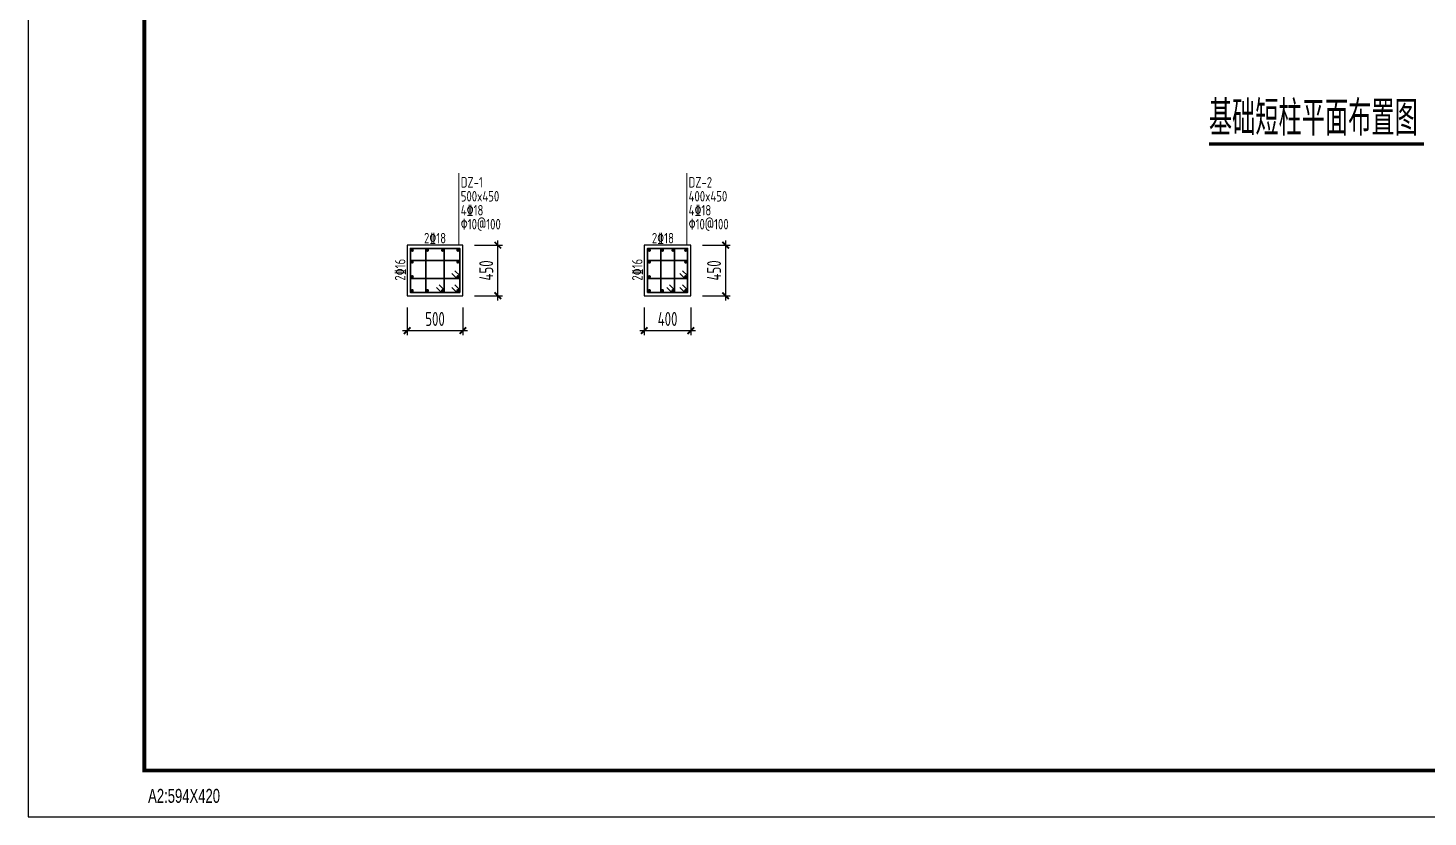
# Model space of a CAD drawing. Extents: x -544850 to 241437, y -10347 to 32059.
# Drawn here: x -327537 to -297441, y -10347 to 6616 of the extents above; entities that cross this region are included whole.
import ezdxf
from ezdxf.enums import TextEntityAlignment as Align

# ---------------------------------------------------------------- set-up
doc = ezdxf.new("R2010")
doc.units = 0
doc.header["$LTSCALE"] = 1000
doc.layers.get('0').update_dxf_attribs({"linetype": 'CONTINUOUS'})
doc.layers.get('Defpoints').update_dxf_attribs({"linetype": 'CONTINUOUS'})
for name, color, linetype in [('COLU_DIM', 3, 'CONTINUOUS'), ('DIM_SYMB', 3, 'CONTINUOUS'), ('PUB_TEXT', 7, 'CONTINUOUS'), ('图框(锁住)', 7, 'CONTINUOUS')]:
    doc.layers.add(name, color=color, linetype=linetype)
for name, color, linetype, lineweight in [('柱原位标注', 7, 'CONTINUOUS', 18), ('柱平法截面', 2, 'CONTINUOUS', 25), ('柱平法箍筋', 14, 'CONTINUOUS', 35), ('柱平法纵筋', 14, 'CONTINUOUS', 25), ('柱集中标注', 2, 'CONTINUOUS', 18)]:
    doc.layers.add(name, color=color, linetype=linetype, lineweight=lineweight)
doc.styles.add('PkpmHz', font='Pkpmeng', dxfattribs={"width": 0.7, "bigfont": 'hztxt'})
doc.styles.add('TSSD_Dimension', font='tssdeng.shx', dxfattribs={"width": 0.7, "bigfont": 'hztxt.shx'})
doc.styles.add('天和', font='天和字符.shx', dxfattribs={"width": 0.7, "bigfont": '天和汉字.shx'})
doc.dimstyles.new('TSSD_50_100', dxfattribs={"dimtxt": 300, "dimasz": 100, "dimexe": 100, "dimexo": 250, "dimgap": 100, "dimtad": 1, "dimdec": 0, "dimlfac": 0.5, "dimzin": 0, "dimdsep": 46, "dimtxsty": 'TSSD_Dimension', "dimblk": 'ARCHTICK', "dimcen": 0, "dimdle": 100, "dimclrt": 7, "dimadec": 0, "dimazin": 0, "dimtfac": 1, "dimtdec": 0, "dimtix": 1, "dimtmove": 2, "dimatfit": 3, "dimldrblk": 'ARCHTICK', "dimfxl": 0, "dimtolj": 1, "dimtzin": 0, "dimarcsym": 0})

# ---------------------------------------------------------------- blocks, each defined once
blk = doc.blocks.new('_ArchTick')
at = {"color": 0, "linetype": 'ByBlock', "const_width": 0.4}
blk.add_lwpolyline([(-0.71, -0.71), (0.71, 0.71)], dxfattribs=at)
blk = doc.blocks.new('*D291')
at = {"layer": 'COLU_DIM', "color": 0, "lineweight": -2, "transparency": 16777216}
for p, q in [((-317937, 1947), (-317337, 1947)), ((-317437, 760), (-317437, 2047)), ((-317937, 860), (-317337, 860))]:
    blk.add_line(p, q, dxfattribs=at)
at = {"layer": 'Defpoints', "color": 0, "transparency": 16777216}
for p in [(-318187, 1947), (-317437, 1947), (-318187, 860)]:
    blk.add_point(p, dxfattribs=at)
at = {"layer": 'COLU_DIM', "color": 0, "lineweight": -2, "transparency": 16777216, "xscale": 100, "yscale": 100, "zscale": 100}
for p, rotation in [((-317437, 1947), 90), ((-317437, 860), 270)]:
    blk.add_blockref('_ArchTick', p, dxfattribs=dict(at, rotation=rotation))
at = {"layer": 'COLU_DIM', "color": 7, "transparency": 16777216, "insert": (-317687, 1403), "char_height": 300, "attachment_point": 5, "rotation": 90, "style": 'TSSD_Dimension'}
blk.add_mtext('\\A1;450', dxfattribs=at)
blk = doc.blocks.new('*D292')
at = {"layer": 'COLU_DIM', "color": 0, "lineweight": -2, "transparency": 16777216}
for p, q in [((-319387, 610), (-319387, 10)), ((-318187, 610), (-318187, 10)), ((-319487, 110), (-318087, 110))]:
    blk.add_line(p, q, dxfattribs=at)
at = {"layer": 'Defpoints', "color": 0, "transparency": 16777216}
for p in [(-319387, 860), (-318187, 860), (-318187, 110)]:
    blk.add_point(p, dxfattribs=at)
at = {"layer": 'COLU_DIM', "color": 0, "lineweight": -2, "transparency": 16777216, "xscale": 100, "yscale": 100, "zscale": 100, "rotation": 180}
blk.add_blockref('_ArchTick', (-319387, 110), dxfattribs=at)
at = {"layer": 'COLU_DIM', "color": 0, "lineweight": -2, "transparency": 16777216, "xscale": 100, "yscale": 100, "zscale": 100}
blk.add_blockref('_ArchTick', (-318187, 110), dxfattribs=at)
at = {"layer": 'COLU_DIM', "color": 7, "transparency": 16777216, "insert": (-318787, 360), "char_height": 300, "attachment_point": 5, "style": 'TSSD_Dimension'}
blk.add_mtext('\\A1;500', dxfattribs=at)
blk = doc.blocks.new('*D293')
at = {"layer": 'COLU_DIM', "color": 0, "lineweight": -2, "transparency": 16777216}
for p, q in [((-313039, 1947), (-312439, 1947)), ((-312539, 760), (-312539, 2047)), ((-313039, 860), (-312439, 860))]:
    blk.add_line(p, q, dxfattribs=at)
at = {"layer": 'Defpoints', "color": 0, "transparency": 16777216}
for p in [(-313289, 1947), (-312539, 1947), (-313289, 860)]:
    blk.add_point(p, dxfattribs=at)
at = {"layer": 'COLU_DIM', "color": 0, "lineweight": -2, "transparency": 16777216, "xscale": 100, "yscale": 100, "zscale": 100}
for p, rotation in [((-312539, 1947), 90), ((-312539, 860), 270)]:
    blk.add_blockref('_ArchTick', p, dxfattribs=dict(at, rotation=rotation))
at = {"layer": 'COLU_DIM', "color": 7, "transparency": 16777216, "insert": (-312789, 1403), "char_height": 300, "attachment_point": 5, "rotation": 90, "style": 'TSSD_Dimension'}
blk.add_mtext('\\A1;450', dxfattribs=at)
blk = doc.blocks.new('*D294')
at = {"layer": 'COLU_DIM', "color": 0, "lineweight": -2, "transparency": 16777216}
for p, q in [((-314288, 610), (-314288, 10)), ((-313289, 610), (-313289, 10)), ((-314388, 110), (-313189, 110))]:
    blk.add_line(p, q, dxfattribs=at)
at = {"layer": 'Defpoints', "color": 0, "transparency": 16777216}
for p in [(-314288, 860), (-313289, 860), (-313289, 110)]:
    blk.add_point(p, dxfattribs=at)
at = {"layer": 'COLU_DIM', "color": 0, "lineweight": -2, "transparency": 16777216, "xscale": 100, "yscale": 100, "zscale": 100, "rotation": 180}
blk.add_blockref('_ArchTick', (-314288, 110), dxfattribs=at)
at = {"layer": 'COLU_DIM', "color": 0, "lineweight": -2, "transparency": 16777216, "xscale": 100, "yscale": 100, "zscale": 100}
blk.add_blockref('_ArchTick', (-313289, 110), dxfattribs=at)
at = {"layer": 'COLU_DIM', "color": 7, "transparency": 16777216, "insert": (-313788, 360), "char_height": 300, "attachment_point": 5, "style": 'TSSD_Dimension'}
blk.add_mtext('\\A1;400', dxfattribs=at)
blk = doc.blocks.new('FDTERTER')
at = {"layer": '图框(锁住)', "color": 3, "linetype": 'Continuous'}
for p, q in [((-15, 41988), (-15, -12)), ((-15, -12), (59385, -12))]:
    blk.add_line(p, q, dxfattribs=at)
at = {"layer": '图框(锁住)', "linetype": 'Continuous', "const_width": 80}
blk.add_lwpolyline([(58385, 39888), (58385, 40988), (2485, 40988), (2485, 988), (58385, 988)], close=True, dxfattribs=at)
at = {"layer": '图框(锁住)', "color": 3, "linetype": 'Continuous', "style": '天和', "width": 0.7}
blk.add_text('A2:594X420', height=300, dxfattribs=at).set_placement((2567, 292))

msp = doc.modelspace()

# ---------------------------------------------------------------- linework, layer by layer
at = {"layer": 'DIM_SYMB', "const_width": 70, "elevation": -400}
msp.add_lwpolyline([(-302151.4, 4124.5), (-297529.4, 4124.5)], dxfattribs=at)
at = {"layer": '柱平法截面', "linetype": 'Continuous'}
for points in [[(-319386.7, 859.8), (-318186.7, 859.8), (-318186.7, 1946.6), (-319386.7, 1946.6)], [(-314288.1, 859.8), (-313288.5, 859.8), (-313288.5, 1946.6), (-314288.1, 1946.6)]]:
    msp.add_lwpolyline(points, close=True, dxfattribs=at)
at = {"layer": '柱平法箍筋', "ltscale": 200}
for points in [[(-318422.8, 1035.9), (-318316.7, 929.8), (-318256.7, 929.8), (-318256.7, 989.8), (-318256.7, 929.8), (-318256.7, 1876.6), (-319316.7, 1876.6), (-319316.7, 929.8), (-318316.7, 929.8), (-318256.7, 929.8), (-318256.7, 989.8), (-318362.8, 1095.9)], [(-318754.8, 1035.9), (-318648.7, 929.8), (-318588.7, 929.8), (-318588.7, 989.8), (-318588.7, 929.8), (-318588.7, 1876.6), (-318984.7, 1876.6), (-318984.7, 929.8), (-318648.7, 929.8), (-318588.7, 929.8), (-318588.7, 989.8), (-318694.8, 1095.9)], [(-313524.6, 1035.9), (-313418.5, 929.8), (-313358.5, 929.8), (-313358.5, 989.8), (-313358.5, 929.8), (-313358.5, 1876.6), (-314218.1, 1876.6), (-314218.1, 929.8), (-313418.5, 929.8), (-313358.5, 929.8), (-313358.5, 989.8), (-313464.6, 1095.9)], [(-313804, 1035.9), (-313697.9, 929.8), (-313637.9, 929.8), (-313637.9, 989.8), (-313637.9, 929.8), (-313637.9, 1876.6), (-313932.2, 1876.6), (-313932.2, 929.8), (-313697.9, 929.8), (-313637.9, 929.8), (-313637.9, 989.8), (-313744, 1095.9)], [(-318422.8, 1338.5), (-318316.7, 1232.5), (-318256.7, 1232.5), (-318256.7, 1292.5), (-318256.7, 1232.5), (-318256.7, 1620.6), (-319316.7, 1620.6), (-319316.7, 1232.5), (-318316.7, 1232.5), (-318256.7, 1232.5), (-318256.7, 1292.5), (-318362.8, 1398.5)], [(-313524.6, 1338.5), (-313418.5, 1232.5), (-313358.5, 1232.5), (-313358.5, 1292.5), (-313358.5, 1232.5), (-313358.5, 1620.6), (-314218.1, 1620.6), (-314218.1, 1232.5), (-313418.5, 1232.5), (-313358.5, 1232.5), (-313358.5, 1292.5), (-313464.6, 1398.5)]]:
    msp.add_lwpolyline(points, dxfattribs=at)
at = {"layer": '柱平法纵筋', "ltscale": 200, "const_width": 35}
for points in [[(-319260.2, 1837.6, 1), (-319295.2, 1837.6, 1)], [(-318932.9, 1837.6, 1), (-318967.9, 1837.6, 1)], [(-318605.5, 1837.6, 1), (-318640.5, 1837.6, 1)], [(-318278.2, 1837.6, 1), (-318313.2, 1837.6, 1)], [(-314161.6, 1837.6, 1), (-314196.6, 1837.6, 1)], [(-313880.3, 1837.6, 1), (-313915.3, 1837.6, 1)], [(-313654.7, 1837.6, 1), (-313689.7, 1837.6, 1)], [(-313380, 1837.6, 1), (-313415, 1837.6, 1)], [(-319260.2, 1585.1, 1), (-319295.2, 1585.1, 1)], [(-318278.2, 1585.1, 1), (-318313.2, 1585.1, 1)], [(-314161.6, 1585.1, 1), (-314196.6, 1585.1, 1)], [(-313380, 1585.1, 1), (-313415, 1585.1, 1)], [(-319260.2, 1268, 1), (-319295.2, 1268, 1)], [(-318278.2, 1268, 1), (-318313.2, 1268, 1)], [(-314161.6, 1268, 1), (-314196.6, 1268, 1)], [(-313380, 1268, 1), (-313415, 1268, 1)], [(-319260.2, 968.8, 1), (-319295.2, 968.8, 1)], [(-318932.9, 968.8, 1), (-318967.9, 968.8, 1)], [(-318605.5, 968.8, 1), (-318640.5, 968.8, 1)], [(-318278.2, 968.8, 1), (-318313.2, 968.8, 1)], [(-314161.6, 968.8, 1), (-314196.6, 968.8, 1)], [(-313880.3, 968.8, 1), (-313915.3, 968.8, 1)], [(-313654.7, 968.8, 1), (-313689.7, 968.8, 1)], [(-313380, 968.8, 1), (-313415, 968.8, 1)]]:
    msp.add_lwpolyline(points, format="xyb", close=True, dxfattribs=at)
at = {"layer": '柱集中标注', "ltscale": 200}
for p, q in [((-318274.2, 1946.6), (-318274.2, 3496.6)), ((-313376, 1946.6), (-313376, 3496.6))]:
    msp.add_line(p, q, dxfattribs=at)

# ---------------------------------------------------------------- block references
at = {"linetype": 'Continuous'}
msp.add_blockref('FDTERTER', (-327521.9, -10334.8), dxfattribs=at)

# ---------------------------------------------------------------- texts
at = {"layer": 'PUB_TEXT', "style": '天和', "width": 0.7}
msp.add_text('基础短柱平面布置图', height=750.42, dxfattribs=at).set_placement((-302151.4, 4303.2, -525.1))
at = {"layer": '柱原位标注', "style": 'PkpmHz', "width": 0.78}
for s, rotation, p in [('2%%13218', 0, (-318786.7, 1985.4)), ('2%%13218', 0, (-313888.5, 1985.4)), ('2%%13216', 90, (-319425.5, 1418.7)), ('2%%13216', 90, (-314326.8, 1418.7))]:
    msp.add_text(s, height=225, rotation=rotation, dxfattribs=at).set_placement(p, align=Align.CENTER)
at = {"layer": '柱集中标注', "style": 'PkpmHz', "width": 0.78}
for s, p in [('DZ-1', (-318234.3, 3185.4)), ('DZ-2', (-313336.2, 3185.4)), ('500x450', (-318234.3, 2885.4)), ('400x450', (-313336.2, 2885.4)), ('4%%13218', (-318234.3, 2585.4)), ('4%%13218', (-313336.2, 2585.4)), ('%%13010@100', (-318234.3, 2285.4)), ('%%13010@100', (-313336.2, 2285.4))]:
    msp.add_text(s, height=225, dxfattribs=at).set_placement(p)

# ---------------------------------------------------------------- dimensions: what is measured, and where the dimension line sits
at = {"layer": 'COLU_DIM'}
for p1, p2, text, picture, middle in [((-318186.7, 859.8), (-318186.7, 1946.6), '450', '*D291', (-317686.7, 1403.2)), ((-313288.5, 859.8), (-313288.5, 1946.6), '450', '*D293', (-312788.5, 1403.2)), ((-319386.7, 859.8), (-318186.7, 859.8), '500', '*D292', (-318786.7, 359.8)), ((-314288.1, 859.8), (-313288.5, 859.8), '400', '*D294', (-313788.3, 359.8))]:
    dim = msp.add_aligned_dim(p1=p1, p2=p2, distance=-750, text=text, dimstyle='TSSD_50_100', dxfattribs=at)
    dim.commit()
    dim.dimension.update_dxf_attribs({"geometry": picture, "text_midpoint": middle})

doc.saveas('drawing.dxf')
